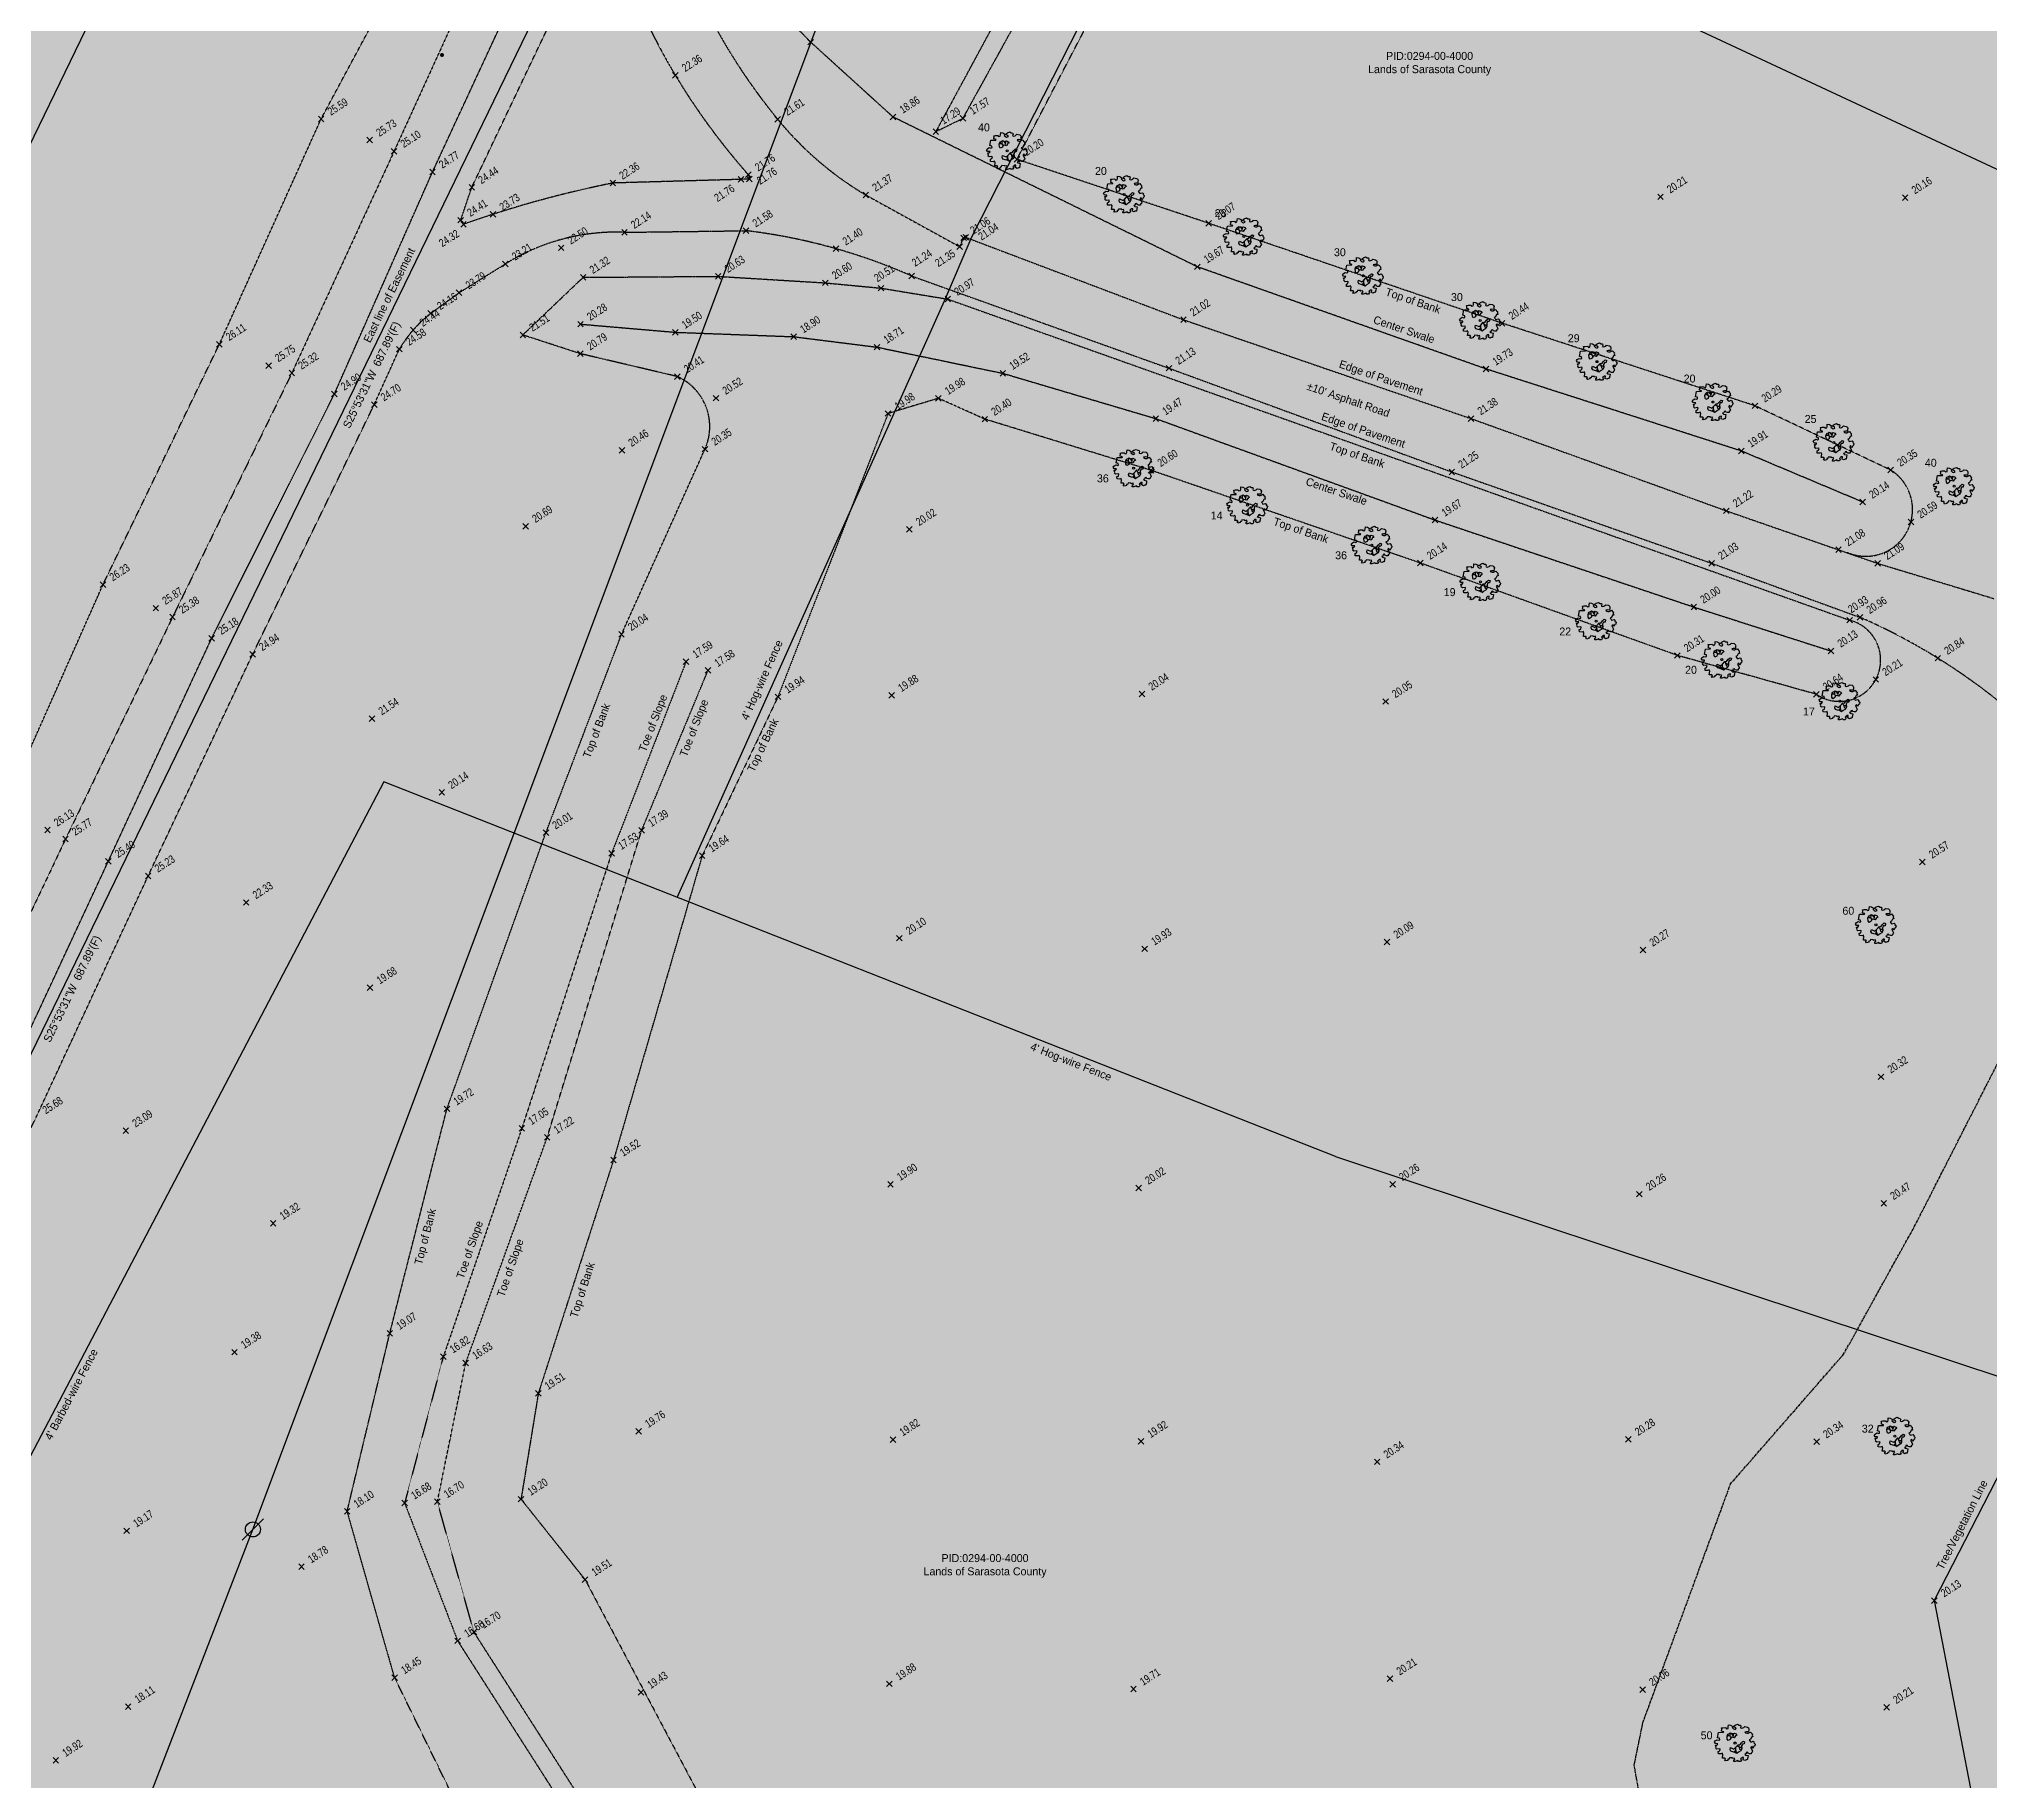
# Model space of a CAD drawing. Header units: inches. Extents: x -625442 to 34963, y -27993 to 66986.
# Drawn here: x -102156 to -97453, y 26838 to 31037 of the extents above; entities that cross this region are included whole.
import ezdxf
from ezdxf.enums import TextEntityAlignment as Align

# ---------------------------------------------------------------- set-up
doc = ezdxf.new("R2010")
doc.units = ezdxf.units.IN
doc.header["$LTSCALE"] = 0.5
doc.header["$MEASUREMENT"] = 0
for name, pattern in [('CENTER2', [1.125, 0.75, -0.125, 0.125, -0.125]), ('CENTERX2', [4, 2.5, -0.5, 0.5, -0.5]), ('DASHED2', [0.375, 0.25, -0.125]), ('DIVIDE2', [0.625, 0.25, -0.125, 0, -0.125, 0, -0.125]), ('PHANTOM', [20, 10, -2, 2, -2, 2, -2])]:
    doc.linetypes.add(name, pattern=pattern)
for name, color, linetype in [('BOUNDARY', 7, 'Continuous'), ('CL_ROAD', 227, 'CENTER2'), ('CL_SWALE', 227, 'CENTERX2'), ('EASEMENT', 7, 'Continuous'), ('EDGE OF PAVEMENT', 253, 'DASHED2'), ('FEMA FLOOD ZONE', 190, 'PHANTOM'), ('FENCE', 7, 'FEN_LINE'), ('I-DWG-PEN-01', 7, 'Continuous'), ('OVERHEAD WIRE', 251, 'OHE_POWER_LINE'), ('POWER POLE WOODMARK', 2, 'Continuous'), ('SPOT ELEVATION TEXT', 252, 'Continuous'), ('SURVEY MONUMENTS', 1, 'Continuous'), ('TEXT', 7, 'Continuous'), ('TOE OF SLOPE', 36, 'DIVIDE2'), ('TOP OF BANK', 252, 'DASHED2'), ('TREE LINE', 73, 'Continuous'), ('Trees-Anno', 43, 'Continuous'), ('TreesMARK', 46, 'Continuous')]:
    doc.layers.add(name, color=color, linetype=linetype)
doc.styles.add('BLDG', font='IC-Romans.shx', dxfattribs={"width": 0.8})
doc.styles.add('ROMANS', font='ROMANS.SHX', dxfattribs={"height": 0.2})
doc.styles.get("Standard").update_dxf_attribs({"font": 'Arial.ttf'})
doc.styles.add('TXT', font='IC-Romans.shx')
doc.linetypes.add('FEN_LINE', pattern='A,0.5,-0.2,[" X ",Standard,S=0.1,R=0,X=-0.1,Y=-0.05],-0.25', length=0.95)
doc.linetypes.add('OHE_POWER_LINE', pattern='A,0.43,["OE",ROMANS,S=0.07,R=0,X=0,Y=-0.036398],0.009979,-0.121091', length=0.56107)

# ---------------------------------------------------------------- blocks, each defined once
blk = doc.blocks.new('SPT10')
at = {"color": 0, "linetype": 'Continuous'}
for p, q in [((-0.35, -0.35), (0.35, 0.35)), ((0.35, -0.35), (-0.35, 0.35))]:
    blk.add_line(p, q, dxfattribs=at)
blk = doc.blocks.new('SPT3')
at = {"color": 0, "linetype": 'ByBlock', "const_width": 0.25, "flags": 128}
blk.add_lwpolyline([(-0.125, 0, 1), (0.125, 0, 1)], format="xyb", close=True, dxfattribs=at)
blk = doc.blocks.new('TREE11')
at = {"linetype": 'Continuous'}
for p, q in [((-0.134, 0.178), (-0.184, 0.176)), ((-0.156, 0.177), (-0.179, 0.211)), ((-0.132, 0.24), (-0.134, 0.178)), ((-0.134, 0.178), (-0.103, 0.129)), ((-0.094, 0.242), (-0.047, 0.184)), ((-0.034, 0.247), (-0.058, 0.14)), ((0.006, -0.194), (-0.03, -0.231)), ((0.008, -0.119), (0.006, -0.244)), ((0.008, -0.167), (0.027, -0.23)), ((0.027, -0.23), (0.058, -0.256)), ((0.065, -0.059), (0.113, -0.104)), ((0.096, -0.089), (0.115, -0.156)), ((0.113, -0.104), (0.17, -0.108)), ((0.115, -0.156), (0.157, -0.173)), ((0.141, -0.107), (0.163, -0.133))]:
    blk.add_line(p, q, dxfattribs=at)
for points in [[(-0.04, 0.357), (-0.015, 0.344), (0.008, 0.351), (0.028, 0.361), (0.015, 0.389), (-0.027, 0.402), (-0.019, 0.434), (0.006, 0.451), (0.063, 0.474), (0.102, 0.449), (0.138, 0.447), (0.147, 0.41), (0.136, 0.393), (0.141, 0.378), (0.17, 0.37), (0.196, 0.378), (0.22, 0.391), (0.243, 0.415), (0.313, 0.402), (0.339, 0.381), (0.35, 0.351), (0.344, 0.329), (0.34, 0.28), (0.289, 0.282), (0.248, 0.275), (0.265, 0.252), (0.293, 0.244), (0.328, 0.244), (0.361, 0.265), (0.39, 0.275), (0.412, 0.246), (0.437, 0.224), (0.433, 0.195), (0.446, 0.154), (0.413, 0.148), (0.388, 0.092), (0.354, 0.079), (0.368, 0.058), (0.388, 0.027), (0.422, 0.031), (0.457, 0.043), (0.483, 0.016), (0.474, 0.001), (0.503, -0.026), (0.494, -0.071), (0.476, -0.084), (0.45, -0.136), (0.429, -0.087), (0.398, -0.104), (0.399, -0.119), (0.44, -0.196), (0.432, -0.226), (0.411, -0.238), (0.409, -0.268), (0.363, -0.268), (0.329, -0.255), (0.315, -0.23), (0.28, -0.238), (0.276, -0.273), (0.246, -0.282), (0.266, -0.303), (0.327, -0.315), (0.32, -0.365), (0.306, -0.423), (0.28, -0.423), (0.248, -0.44), (0.207, -0.421), (0.216, -0.36), (0.179, -0.362), (0.166, -0.381), (0.14, -0.4), (0.162, -0.419), (0.138, -0.464), (0.091, -0.464), (0.072, -0.441), (0.001, -0.467), (-0.033, -0.467), (-0.028, -0.422), (-0.003, -0.413), (-0.014, -0.379), (-0.063, -0.389), (-0.062, -0.374), (-0.141, -0.37), (-0.149, -0.404), (-0.177, -0.406), (-0.18, -0.435), (-0.24, -0.45), (-0.26, -0.42), (-0.236, -0.405), (-0.254, -0.38), (-0.315, -0.38), (-0.303, -0.291), (-0.316, -0.259), (-0.349, -0.272), (-0.418, -0.27), (-0.422, -0.212), (-0.383, -0.196), (-0.372, -0.151), (-0.384, -0.142), (-0.455, -0.151), (-0.484, -0.125), (-0.473, -0.106), (-0.49, -0.053), (-0.458, -0.053), (-0.439, -0.033), (-0.432, -0.017), (-0.493, -0.016), (-0.518, 0.028), (-0.497, 0.053), (-0.45, 0.082), (-0.409, 0.069), (-0.382, 0.08), (-0.388, 0.119), (-0.437, 0.131), (-0.412, 0.266), (-0.287, 0.27), (-0.282, 0.283), (-0.337, 0.3), (-0.331, 0.357), (-0.341, 0.379), (-0.305, 0.383), (-0.238, 0.387), (-0.216, 0.358), (-0.176, 0.368), (-0.17, 0.404), (-0.164, 0.459), (-0.113, 0.45), (-0.059, 0.418), (-0.073, 0.387)], [(-0.118, 0.258), (-0.067, 0.236), (-0.022, 0.249), (0.027, 0.23), (0.047, 0.196), (0.015, 0.181), (-0.022, 0.128), (-0.087, 0.145), (-0.114, 0.117), (-0.121, 0.09), (-0.174, 0.064), (-0.194, 0.1), (-0.201, 0.17), (-0.18, 0.224), (-0.136, 0.243)], [(0.014, -0.114), (0.079, -0.044), (0.118, -0.048), (0.163, 0.008), (0.206, 0.048), (0.241, 0.034), (0.227, -0.023), (0.185, -0.025), (0.166, -0.07), (0.171, -0.149), (0.145, -0.196), (0.088, -0.232), (0.048, -0.263), (-0.004, -0.237), (-0.053, -0.224), (-0.108, -0.207), (-0.126, -0.167), (-0.115, -0.115), (-0.029, -0.154)]]:
    blk.add_lwpolyline(points, close=True, dxfattribs=at)
blk.add_circle((0, 0), 0.0248, dxfattribs=at)
blk = doc.blocks.new('SPT28')
at = {"color": 0, "linetype": 'Continuous'}
blk.add_line((0.53, 0.53), (-0.53, -0.53), dxfattribs=at)
blk.add_circle((0, 0), 0.375, dxfattribs=at)

msp = doc.modelspace()

# ---------------------------------------------------------------- hatches: boundary and pattern name
at = {"layer": 'I-DWG-PEN-01', "true_color": 0xf7abae}
h = msp.add_hatch(color=241, dxfattribs=at)
h.dxf.hatch_style = 1
h.paths.add_polyline_path([(-100957.57866, 28706.15208), (-100362.58568, 29690.66082), (-99146.11653, 32085.3087), (-98780.92454, 32962.22505), (-98555.88498, 33891.39844), (-98391.13543, 34838.63486), (-98111.75584, 36104.40848), (-97705.87089, 37944.79637), (-97357.0879, 39427.21599), (-97272.12957, 40127.08882), (-97056.45627, 41917.44814), (-96914.01211, 43220.30303), (-96609.02474, 44896.58058), (-96307.95184, 46877.43979), (-96094.33005, 49462.95654), (-96094.315, 49462.95591), (-95778.43023, 53046.71728), (-95551.07756, 56628.18469), (-95474.06918, 58038.04651), (-95354.63501, 58316.39949), (-95243.43547, 59384.90037), (-95028.18208, 60553.21316), (-94715.82127, 61530.19717), (-94075.69796, 62742.663), (-93478.64811, 63729.64608), (-93083.35246, 64339.51759), (-92291.58733, 65280.22816), (-90855.85068, 66986.05302), (-95047.65514, 66986.05302), (-95846.80086, 66161.42762), (-96824.51555, 64811.7389), (-97984.68745, 63135.12856), (-98695.20724, 62088.65336), (-99125.95599, 61077.62322), (-99460.21651, 59744.27503), (-99832.91005, 58125.47746), (-100010.14321, 57121.57763), (-100064.26971, 54733.75191), (-99969.75295, 52216.36051), (-99964.96306, 50065.31694), (-99907.1783, 49414.42873), (-99800.41991, 49002.25161), (-99518.96209, 48405.80823), (-99230.10236, 48034.61032), (-99247.26911, 44337.82243), (-99305.79405, 41045.88106), (-99340.91757, 39530.44823), (-99465.75371, 37808.67109), (-99980.927, 37641.58966), (-100586.47482, 37158.40532), (-101185.52462, 36297.32724), (-102021.64209, 34850.91106), (-102960.30456, 32828.253), (-103480.06134, 31370.82707), (-103922.53217, 30247.78585), (-105161.19283, 27789.16552), (-105676.52269, 26769.90503), (-106133.71298, 25873.83289), (-106867.98903, 24896.60741), (-107623.72998, 23890.81495), (-108552.07417, 22636.26744), (-110251.17665, 20340.13114), (-111817.79908, 18382.13574), (-113305.66941, 16498.42923), (-114639.1432, 15147.48037), (-114639.1432, 10672.08111), (-113785.26824, 11364.78666), (-112077.51122, 12939.11382), (-111403.60955, 13698.36476), (-110515.39398, 14843.55183), (-109717.89458, 15940.69409), (-109055.33777, 16776.055), (-108464.62225, 17372.48298), (-107148.46211, 19352.51021), (-106082.60507, 21047.87083), (-105388.55808, 22044.48814), (-104262.17075, 23661.92487), (-103138.23265, 25275.84462), (-102383.53624, 26393.5828), (-101657.25179, 27572.15349)])
at = {"layer": 'I-DWG-PEN-01', "true_color": 0xedee99}
h = msp.add_hatch(color=61, dxfattribs=at)
h.dxf.hatch_style = 1
h.paths.add_polyline_path([(-97249.07687, 28214.19198), (-97361.17318, 29846.59999), (-97353.79262, 30054.0043), (-97189.09289, 30230.14189), (-96943.49166, 30423.59989), (-96791.93745, 30461.4854), (-96616.41954, 30419.02713), (-95489.2004, 29687.93072), (-95124.24328, 29603.20213), (-94919.64439, 29647.40755), (-94633.9447, 29774.50197), (-94289.25745, 29973.43249), (-93644.29443, 30632.6096), (-93473.89909, 30806.76021), (-93155.68974, 30968.05738), (-93012.89219, 31040.44006), (-92881.55555, 31031.41971), (-92707.63901, 30951.52889), (-91987.93089, 30955.14334), (-91873.58553, 31068.12197), (-91786.02942, 31256.431), (-91692.75817, 31564.57164), (-91586.07812, 31917.01101), (-91508.03057, 32064.60802), (-91524.44289, 32820.87927), (-92436.49406, 32860.12059), (-92799.85691, 32974.11916), (-93378.69379, 33067.01031), (-94101.48367, 33430.59105), (-94586.6365, 33629.97762), (-95155.06087, 33736.5131), (-95917.3229, 33659.0843), (-96181.17982, 33514.69104), (-96553.93029, 33376.57454), (-96956.00374, 33376.57454), (-97170.84433, 33672.3527), (-97212.4801, 33976.10238), (-97184.06813, 34252.18438), (-96976.04585, 34780.13803), (-96193.40009, 36059.55906), (-96075.22567, 36308.87316), (-96226.23186, 37785.0924), (-96171.92742, 38668.83399), (-96104.6127, 39041.853), (-95933.2726, 39202.8826), (-95776.21677, 39202.8826), (-95688.76742, 39126.44292), (-95404.07838, 38816.08369), (-95308.32322, 38384.83593), (-95108.15124, 38122.16407), (-94875.50335, 37903.73152), (-94693.32372, 37851.61314), (-93741.12429, 37932.25582), (-93802.23279, 39520.04551), (-93836.60187, 40543.13307), (-93822.21084, 41161.6545), (-93556.01947, 43308.08218), (-93456.15056, 44733.83157), (-93527.43669, 45237.05102), (-93732.07829, 45655.24914), (-93870.30194, 45998.02136), (-93812.48159, 46691.40174), (-93709.3174, 47287.15489), (-93441.31826, 48135.24497), (-93217.73772, 48814.7345), (-93121.51282, 49466.72276), (-92813.17324, 50491.27705), (-92308.51921, 51848.68462), (-92075.76381, 52400.1257), (-91326.2495, 53479.54578), (-90704.36062, 54375.16489), (-90081.78118, 55552.96334), (-89795.76122, 56183.15702), (-89711.89895, 56718.00371), (-91785.54545, 56495.52223), (-93463.75175, 56643.70866), (-94754.95178, 56643.70866), (-95546.84267, 56705.7166), (-95551.07756, 56628.18469), (-95777.36309, 53063.52788), (-95514.22457, 53048.31343), (-94990.28286, 52910.85018), (-94571.53375, 52625.8137), (-94326.48769, 52459.01438), (-93968.69759, 52156.81601), (-93754.68972, 51784.78921), (-93693.50293, 51339.33324), (-93702.76955, 51037.94389), (-93843.86856, 50505.399), (-94019.37224, 50103.05146), (-94294.73059, 49736.09969), (-94671.74429, 49386.4067), (-94792.75848, 49344.98993), (-95764.01073, 49449.26368), (-96094.315, 49462.95591), (-96094.55606, 49460.22105), (-96307.95184, 46877.43979), (-96609.02474, 44896.58058), (-96914.01211, 43220.30303), (-97056.45627, 41917.44814), (-97272.12957, 40127.08882), (-97357.0879, 39427.21599), (-97705.87089, 37944.79637), (-98111.75584, 36104.40848), (-98391.13543, 34838.63486), (-98555.88498, 33891.39844), (-98780.92454, 32962.22505), (-99146.11653, 32085.3087), (-100362.58568, 29690.66082), (-100957.57866, 28706.15208), (-101657.25179, 27572.15349), (-102383.53624, 26393.5828), (-103138.23265, 25275.84462), (-104262.17075, 23661.92487), (-105388.55808, 22044.48814), (-106082.60507, 21047.87083), (-107148.46211, 19352.51021), (-108464.62225, 17372.48298), (-109055.33777, 16776.055), (-109717.89458, 15940.69409), (-110061.8265, 15467.53731), (-109922.99168, 15377.95787), (-109504.94006, 15293.56208), (-108989.76677, 15310.44185), (-108276.12252, 15559.41084), (-107122.10702, 15921.17049), (-106334.35821, 16074.2255), (-105204.52706, 16137.89288), (-103260.27884, 15962.70127), (-102540.24244, 15897.82049), (-101641.04587, 15966.96898), (-101265.07129, 16393.91513), (-100799.38407, 17145.3363), (-100402.64854, 17852.43804), (-100111.56674, 18371.23314), (-99962.42939, 18637.04065), (-99471.68691, 19217.76474), (-99103.29115, 19653.70886), (-98799.32257, 20346.20761), (-98706.64206, 20604.12182), (-98687.56789, 21042.61081), (-98796.58244, 21453.8666), (-99047.32231, 21835.16218), (-99391.86722, 22278.64299), (-99642.06619, 22479.21281), (-99974.74668, 22635.82064), (-100284.41394, 22865.14131), (-100428.39867, 23144.11203), (-100356.91325, 23418.86596), (-100256.05504, 23661.23464), (-100043.10764, 23943.12504), (-99672.52792, 24147.63286), (-99329.60573, 24180.7977), (-98895.41224, 24283.05007), (-98575.32212, 24439.97528), (-98162.42337, 24835.86733), (-97665.81893, 25234.54495), (-97428.39538, 25618.29638), (-97203.23482, 26065.48717), (-97124.43289, 26487.36446)])
h.paths.add_polyline_path([(-85830.51263, 66986.05302), (-90855.85068, 66986.05302), (-92291.58733, 65280.22816), (-93083.35246, 64339.51759), (-93478.64811, 63729.64608), (-94075.69796, 62742.663), (-94715.82127, 61530.19717), (-95028.18208, 60553.21316), (-95243.43547, 59384.90037), (-95354.63501, 58316.39949), (-94656.49207, 58859.61827), (-93988.71123, 59279.7854), (-93380.99265, 59579.90522), (-93177.6535, 59644.44463), (-92442.18784, 59644.44463), (-92174.34527, 59486.48407), (-91963.58286, 59326.32958), (-91629.8846, 59174.95084), (-90488.08226, 59042.9139), (-89987.10784, 59044.37447), (-89383.07599, 59185.64013), (-89065.61212, 59277.43431), (-88606.11689, 59428.33852), (-87385.67128, 59408.31264), (-87381.79744, 59435.41027), (-87276.19916, 60778.77909), (-87182.69634, 61968.27542), (-87067.79255, 62509.5785), (-86900.21746, 62893.50249), (-86518.74127, 63280.42466), (-85946.90774, 63580.98511), (-85830.51263, 63642.16335)])

# ---------------------------------------------------------------- linework, layer by layer
at = {"layer": 'BOUNDARY'}
msp.add_lwpolyline([(-95220.80268, 64043.88481), (-95998.24827, 63093.9977, 0.1626301766), (-98581.27069, 56302.95768), (-99295.33756, 38905.7259, -0.1030827088), (-100436.51138, 34369.63044), (-104041.13928, 26943.56825, -0.0480698895), (-105759.29655, 24128.35616), (-112751.13138, 14816.23434, -0.0821429728), (-115452.61013, 12233.93995), (-116282.58151, 11667.43194, -0.0683606838), (-119075.16348, 10275.42918), (-124667.80823, 8385.33493, -0.0559828453), (-126544.08142, 7977.44989), (-126582.75851, 7973.48282, 0.1646773725), (-130598.35836, 6138.4667), (-131667.98157, 5131.84879, 0.0898707178), (-134097.89113, 1844.09453)], format="xyb", dxfattribs=at)
at = {"layer": 'CL_ROAD'}
msp.add_lwpolyline([(-103415.81911, 26278.85106), (-103083.91425, 26823.08728), (-102806.24996, 27353.88551), (-102518.94764, 27921.17188), (-102258.80252, 28472.3442), (-101988.51302, 29053.4341), (-101739.13905, 29591.55351), (-101443.23432, 30180.54676), (-101206.61389, 30715.9731), (-100956.09777, 31255.70594), (-100702.23985, 31783.04412), (-100442.86979, 32332.66988), (-100184.36452, 32867.21318), (-99907.13214, 33444.93484), (-99647.64983, 33975.56318), (-99370.29159, 34580.98633), (-99150.83267, 35099.35513), (-98926.27925, 35700.16904)], dxfattribs=at)
at = {"layer": 'CL_SWALE'}
for points in [[(-97757.71611, 29919.90593), (-98050.52164, 30043.15983), (-98665.97629, 30240.87365), (-99362.07126, 30487.2471), (-100095.96041, 30848.63522), (-100294.58022, 31029.1237), (-100487.02393, 31226.74397)], [(-100849.64089, 30349.02273), (-100621.10657, 30329.4764), (-100335.73026, 30318.78677), (-100134.57433, 30293.55131), (-99831.16428, 30230.48266), (-99462.34425, 30121.26478), (-98788.77587, 29876.52044), (-98164.97019, 29666.85467), (-97833.99594, 29560.83747)]]:
    msp.add_lwpolyline(points, dxfattribs=at)
at = {"layer": 'EASEMENT'}
msp.add_lwpolyline([(-95255.35094, 62485.96518, 0.1626301766), (-97622.07832, 56263.58777), (-98336.14519, 38866.35599, -0.1030827088), (-99572.87769, 33950.42063), (-103177.50559, 26524.35845, -0.0480698895), (-104991.60308, 23551.94768), (-111983.43791, 14239.82586, -0.0821429728), (-114911.40353, 11441.03679), (-115741.37491, 10874.52878, -0.0683606838), (-118767.79985, 9365.96362), (-124360.4446, 7475.86938, -0.0559828453), (-126446.12912, 7022.46018), (-126484.80621, 7018.49311, 0.1646773725), (-129940.43815, 5439.36656), (-131010.06136, 4432.74865, 0.0898707178), (-133236.49712, 1420.3017)], format="xyb", dxfattribs=at)
at = {"layer": 'EDGE OF PAVEMENT'}
msp.add_lwpolyline([(-99047.19097, 35735.71479), (-99266.52038, 35149.5342), (-99490.39874, 34622.40955), (-99757.16687, 34033.08692), (-100015.72036, 33484.0535), (-100287.13178, 32921.48979), (-100550.24963, 32375.32108), (-100808.97373, 31823.51402), (-101056.61551, 31298.52369), (-101299.30332, 30766.06373), (-101545.93704, 30231.1613), (-101833.59532, 29642.48408), (-102091.71524, 29107.0741), (-102367.26167, 28526.12593), (-102627.15995, 27983.58295), (-102909.837, 27417.01012), (-103200.4082, 26877.48219), (-103507.29575, 26340.46451)], dxfattribs=at)
for points in [[(-98832.59079, 35661.54562), (-99055.75037, 35067.33131), (-99277.16178, 34542.38993), (-99557.07578, 33943.53682), (-99818.46022, 33383.50123), (-100088.24324, 32830.54393), (-100359.20099, 32271.30445), (-100609.90175, 31733.02024, 0.1638184619), (-100629.94346, 31307.23854, 0.0918330444), (-100374.34373, 30843.2301, 0.0874549709), (-100161.5942, 30660.48368), (-99935.17794, 30535.76931), (-99925.64002, 30557.25942), (-99920.39602, 30558.36133), (-99395.53794, 30359.57343), (-98702.02267, 30121.33596), (-98086.39534, 29898.85273), (-97721.79522, 29772.19309), (-97441.19241, 29687.20348)], [(-101138.64303, 30599.9036), (-101111.91684, 30678.84097), (-100857.57653, 31212.65736), (-100797.023, 31335.03532), (-100783.09287, 31334.06745, 0.0716656975), (-100620.90001, 30948.9858, 0.0460244345), (-100444.79816, 30709.33057), (-100442.34098, 30699.32737), (-100462.54408, 30698.12392), (-100771.82076, 30689.34876, 0.0354238388), (-101131.90356, 30589.81678), (-101138.64303, 30599.9036)], [(-103316.04759, 26227.6778), (-102999.57587, 26772.30209), (-102711.88929, 27310.64956), (-102428.58954, 27885.51599), (-102162.74071, 28435.54641), (-101892.31426, 29018.27621), (-101640.48566, 29552.46572), (-101347.17646, 30154.8772), (-101286.64485, 30288.69018, -0.0921253929), (-101211.14042, 30374.888), (-101142.48043, 30424.88677), (-101031.04359, 30494.25608, -0.149683944), (-100743.69283, 30570.58593), (-100450.49015, 30574.35917, -0.0738589432), (-100051.21507, 30465.18934), (-99430.7017, 30242.82683), (-98748.36685, 29992.61674), (-98121.80602, 29772.34192), (-97764.08735, 29641.93724, -0.083848998), (-97351.41667, 29371.85008), (-97077.02508, 29113.85756), (-96688.73185, 28741.85482), (-96532.46994, 28555.50208)]]:
    msp.add_lwpolyline(points, format="xyb", dxfattribs=at)
at = {"layer": 'FEMA FLOOD ZONE'}
msp.add_lwpolyline([(-98217.72907, 26352.78544), (-98308.56793, 26873.68944), (-98287.19415, 26977.87028), (-98076.1272, 27552.20048), (-97803.61034, 27864.74301), (-97632.45643, 28173.32053), (-97418.71776, 28592.71524), (-97341.23751, 28974.71159), (-97132.84229, 29372.73578), (-96953.8363, 29527.67127), (-96748.11308, 29583.76859), (-96659.94566, 29538.35642), (-96435.52039, 29340.6801), (-96366.05531, 29268.55494), (-96360.71187, 29207.11493), (-95901.17385, 28432.43707), (-95658.04623, 28306.8857), (-95361.48387, 28264.14487), (-95177.13444, 28256.13106), (-94808.43528, 28320.2422), (-94621.41384, 28403.05273), (-93051.84379, 29175.61297)], dxfattribs=at)
at = {"layer": 'FENCE'}
for points in [[(-100616.49903, 28966.48006), (-99971.99849, 30404.92624), (-99905.24188, 30561.33749), (-99149.78471, 32045.63649)], [(-101324.2805, 29245.15852), (-103020.63574, 26009.28875)], [(-99029.36244, 28341.56854), (-101324.2805, 29245.15852)], [(-99029.36244, 28341.56854), (-95924.19748, 27311.96752)]]:
    msp.add_lwpolyline(points, dxfattribs=at)
at = {"layer": 'OVERHEAD WIRE'}
for points in [[(-96603.2799, 30334.37478), (-99965.50712, 31904.49087), (-98238.50498, 36464.53545), (-97892.33383, 41118.22265), (-97570.38244, 45371.53407)], [(-101639.83972, 27442.09527), (-99965.50712, 31904.49087)], [(-103373.64107, 22953.34133), (-101639.83972, 27442.09527)]]:
    msp.add_lwpolyline(points, dxfattribs=at)
at = {"layer": 'TOE OF SLOPE'}
for points in [[(-96624.70658, 35808.29825), (-96399.96133, 35486.40379), (-96216.91878, 35103.08154), (-96211.33599, 34817.86233), (-96262.45305, 34559.10121, -0.1053924813), (-96403.07623, 34231.1183), (-96604.4849, 34194.60883), (-96904.14602, 34150.88367), (-97316.24795, 34161.09796), (-97799.59558, 34041.14377), (-98262.26339, 33978.62407), (-98486.28269, 33858.67479), (-98733.49402, 33349.77384), (-98982.08398, 32757.01794), (-99249.92637, 32282.00732), (-99628.31912, 31488.73918), (-99992.89845, 30813.49179), (-99927.18247, 30845.66053)], [(-99927.18247, 30845.66053), (-99586.72259, 31461.86903), (-99168.05423, 32251.07793), (-98932.09133, 32735.54665), (-98687.41315, 33322.53168), (-98405.64803, 33762.03083), (-98257.28703, 33910.36966), (-97788.41879, 33991.42096), (-97302.93051, 34068.87954), (-96923.84988, 34047.62343), (-96565.73975, 34013.98147, 0.2737642393), (-96190.95867, 34547.23375), (-96050.27915, 35017.9434), (-95823.09613, 35035.76952), (-95394.65077, 34902.22698), (-94916.80917, 34552.87563), (-94475.09165, 34030.80662), (-94091.65168, 33524.97988), (-93721.6326, 33006.52942), (-93376.28769, 32578.464)]]:
    msp.add_lwpolyline(points, format="xyb", dxfattribs=at)
for points in [[(-100595.21003, 29535.01169), (-100774.68725, 29072.92078), (-100991.28624, 28409.31511), (-101180.75498, 27858.6784), (-101273.87664, 27505.85904), (-101146.03228, 27173.41012), (-100744.76577, 26545.41276), (-100357.36701, 26029.7538), (-100084.48141, 25401.49468), (-100031.41526, 25050.95773), (-100125.27004, 24660.33574), (-100184.07387, 24544.38749), (-100261.30834, 24489.0928), (-100468.04771, 24270.13336), (-100928.65542, 24066.37195), (-101236.2314, 23912.25015), (-101622.07927, 23788.62221), (-101925.67454, 23677.02965), (-102197.41659, 23514.4534)], [(-100705.17068, 26566.82051), (-101106.67147, 27194.63335), (-101194.8403, 27509.23879), (-101126.45899, 27843.63909), (-100930.03757, 28387.91464), (-100702.3299, 29127.9744), (-100542.31275, 29513.87668)]]:
    msp.add_lwpolyline(points, dxfattribs=at)
at = {"layer": 'TOP OF BANK'}
for points in [[(-103612.27716, 26401.52853), (-103300.16494, 26928.04014), (-103043.19454, 27478.21184), (-102773.8487, 28049.01205), (-102512.1303, 28589.69922), (-102242.023, 29177.96393), (-102001.16339, 29720.9616), (-101720.69178, 30300.3233), (-101475.23464, 30843.87838), (-101189.06559, 31376.77666), (-100954.35496, 31885.05895), (-100695.73837, 32433.70202), (-100425.07705, 32975.4574), (-100140.27179, 33540.88554), (-99896.00577, 34089.55894), (-99631.5443, 34681.83316), (-99411.64622, 35199.19626), (-99177.25322, 35776.08766)], [(-97690.01994, 29997.08082), (-98017.28166, 30152.03534), (-98627.02664, 30351.21924), (-99334.72829, 30592.16538), (-99797.21455, 30746.55556), (-99458.15715, 31396.02055)], [(-100988.9032, 30322.87825), (-100843.39035, 30461.94299), (-100517.78956, 30464.32642), (-100259.13811, 30448.58334), (-100125.08382, 30435.88967), (-99963.9464, 30409.40981), (-97789.04588, 29635.02271)]]:
    msp.add_lwpolyline(points, dxfattribs=at)
for points in [[(-102314.81872, 23711.55026), (-102009.13397, 23877.12306), (-101689.68431, 23982.58723), (-101317.56696, 24107.74388), (-101032.54928, 24243.85278), (-100626.79264, 24455.10307), (-100373.28409, 24615.68465), (-100337.11068, 24642.82736), (-100295.57707, 24705.11073), (-100382.02133, 25156.82328), (-100408.47764, 25297.14015), (-100631.67657, 25837.21592), (-101030.40738, 26338.74465), (-101096.15286, 26673.48491), (-101297.93563, 27084.77715), (-101412.42162, 27485.94794), (-101309.62645, 27915.21247), (-101171.81513, 28456.4581), (-100933.20971, 29122.39698), (-100750.77583, 29600.87072), (-100549.59263, 30047.58293, 0.4152409165), (-100616.27817, 30222.62428), (-100849.96298, 30277.64436), (-100988.9032, 30322.87825)], [(-97789.04588, 29635.02271, -1.188819924), (-97869.55986, 29456.38016), (-98204.39056, 29549.92715), (-98824.18793, 29772.75172), (-99474.03546, 29996.51423), (-99874.71984, 30119.89907), (-99986.60247, 30170.10009), (-100107.93616, 30133.54559), (-100373.61444, 29450.15708), (-100556.37759, 29066.95236), (-100770.15552, 28333.11877), (-100951.48204, 27770.39489), (-100993.22096, 27515.25264), (-100838.83387, 27321.12871), (-100499.70647, 26680.84877)], [(-97690.01994, 29997.08082, -0.9286562843), (-97795.23975, 29798.7056)]]:
    msp.add_lwpolyline(points, format="xyb", dxfattribs=at)
at = {"layer": 'TREE LINE'}
msp.add_lwpolyline([(-95878.69032, 26617.33266), (-95915.51238, 27016.21893), (-96207.27971, 27087.45102), (-96400.26943, 27500.7132), (-97392.72439, 27646.54871), (-97584.94227, 27270.39646), (-97483.83235, 26746.99056)], dxfattribs=at)

# ---------------------------------------------------------------- block references
at = {"layer": 'POWER POLE WOODMARK', "xscale": 48, "yscale": 48, "zscale": 48}
msp.add_blockref('SPT28', (-101639.83972, 27442.09527), dxfattribs=at)
at = {"layer": 'SPOT ELEVATION TEXT', "xscale": 19.2, "yscale": 19.2, "zscale": 19.2}
for p in [(-100294.58022, 31029.1237), (-100620.90001, 30948.9858), (-101475.23464, 30843.87838), (-100374.34373, 30843.2301), (-100095.96041, 30848.63522), (-99927.18247, 30845.66053), (-99992.89845, 30813.49179), (-101357.99224, 30792.89956), (-101299.30332, 30766.06373), (-101206.61389, 30715.9731), (-100444.79816, 30709.33057), (-99797.21455, 30746.55556), (-101111.91684, 30678.84097), (-100771.82076, 30689.34876), (-100462.54408, 30698.12392), (-100442.34098, 30699.32737), (-100161.5942, 30660.48368), (-98245.26457, 30656.16848), (-97655.21358, 30654.29063), (-101060.85808, 30613.85766), (-101138.64303, 30599.9036), (-101131.90356, 30589.81678), (-100743.69283, 30570.58593), (-100450.49015, 30574.35917), (-99334.72829, 30592.16538), (-100896.3725, 30533.02286), (-100233.44024, 30530.7897), (-99935.17794, 30535.76931), (-99925.64002, 30557.25942), (-99920.39602, 30558.36133), (-101031.04359, 30494.25608), (-99362.07126, 30487.2471), (-101142.48043, 30424.88677), (-100843.39035, 30461.94299), (-100517.78956, 30464.32642), (-100259.13811, 30448.58334), (-100125.08382, 30435.88967), (-100051.21507, 30465.18934), (-101211.14042, 30374.888), (-99963.9464, 30409.40981), (-101253.38593, 30334.66867), (-100849.64089, 30349.02273), (-100621.10657, 30329.4764), (-99395.53794, 30359.57343), (-98627.02664, 30351.21924), (-101720.69178, 30300.3233), (-101286.64485, 30288.69018), (-100988.9032, 30322.87825), (-100335.73026, 30318.78677), (-100134.57433, 30293.55131), (-101601.91706, 30249.15653), (-101545.93704, 30231.1613), (-100849.96298, 30277.64436), (-99430.7017, 30242.82683), (-98665.97629, 30240.87365), (-100616.27817, 30222.62428), (-99831.16428, 30230.48266), (-101443.23432, 30180.54676), (-101347.17646, 30154.8772), (-100523.07034, 30170.49408), (-99986.60247, 30170.10009), (-98017.28166, 30152.03534), (-100107.93616, 30133.54559), (-99874.71984, 30119.89907), (-99462.34425, 30121.26478), (-98702.02267, 30121.33596), (-100749.95681, 30044.98222), (-100549.59263, 30047.58293), (-98050.52164, 30043.15983), (-99474.03546, 29996.51423), (-97690.01994, 29997.08082), (-98748.36685, 29992.61674), (-97757.71611, 29919.90593), (-100981.86387, 29861.68026), (-98788.77587, 29876.52044), (-98086.39534, 29898.85273), (-97641.42639, 29871.92937), (-100056.65815, 29854.05488), (-98824.18793, 29772.75172), (-98121.80602, 29772.34192), (-97815.90106, 29805.02917), (-97721.79522, 29772.19309), (-102001.16339, 29720.9616), (-98164.97019, 29666.85467), (-101873.95547, 29663.99723), (-101833.59532, 29642.48408), (-97789.04588, 29635.02271), (-97764.08735, 29641.93724), (-101739.13905, 29591.55351), (-100750.77583, 29600.87072), (-101640.48566, 29552.46572), (-100595.21003, 29535.01169), (-98204.39056, 29549.92715), (-97833.99594, 29560.83747), (-97576.48138, 29543.35116), (-100542.31275, 29513.87668), (-97725.95044, 29492.06141), (-100373.61444, 29450.15708), (-100099.37882, 29453.69201), (-99495.66465, 29457.178), (-98908.13849, 29438.97981), (-97869.55986, 29456.38016), (-101352.51586, 29397.62983), (-101184.21534, 29219.69789), (-102135.15641, 29128.98869), (-102091.71524, 29107.0741), (-100933.20971, 29122.39698), (-100702.3299, 29127.9744), (-100774.68725, 29072.92078), (-100556.37759, 29066.95236), (-101988.51302, 29053.4341), (-101892.31426, 29018.27621), (-97613.68013, 29051.81283), (-101655.99703, 28954.16345), (-100080.58817, 28868.08398), (-99489.06583, 28842.356), (-98904.76392, 28858.79763), (-98287.55755, 28839.56688), (-101357.20938, 28748.76603), (-97713.22773, 28533.8158), (-101171.81513, 28456.4581), (-101946.2064, 28403.65404), (-100991.28624, 28409.31511), (-100930.03757, 28387.91464), (-100770.15552, 28333.11877), (-100102.16917, 28274.70234), (-99503.53369, 28265.67948), (-98891.03954, 28274.34036), (-98296.0207, 28250.7374), (-97706.60098, 28228.62483), (-101590.81635, 28180.34026), (-101309.62645, 27915.21247), (-101684.17621, 27869.70911), (-101180.75498, 27858.6784), (-101126.45899, 27843.63909), (-100951.48204, 27770.39489), (-100709.71203, 27678.91816), (-100096.11921, 27658.71836), (-99498.25438, 27654.44894), (-98322.66947, 27659.65758), (-97868.61525, 27653.55002), (-98928.61841, 27605.11772), (-101273.87664, 27505.85904), (-101194.8403, 27509.23879), (-100993.22096, 27515.25264), (-101412.42162, 27485.94794), (-101944.16022, 27438.79038), (-101522.60136, 27352.32902), (-100838.83387, 27321.12871), (-97584.94227, 27270.39646), (-101106.67147, 27194.63335), (-101146.03228, 27173.41012), (-101297.93563, 27084.77715), (-98897.51699, 27082.02427), (-100703.9954, 27049.42296), (-100104.84069, 27069.74588), (-99516.17425, 27057.14551), (-98288.29077, 27055.96307), (-101940.48018, 27014.86306), (-97699.90694, 27013.09182), (-102115.02363, 26885.28676)]:
    msp.add_blockref('SPT10', p, dxfattribs=at)
at = {"layer": 'SURVEY MONUMENTS', "xscale": 19.2, "yscale": 19.2, "zscale": 19.2}
msp.add_blockref('SPT3', (-101183.69602, 30998.15802), dxfattribs=at)
at = {"layer": 'TreesMARK', "color": 46, "xscale": 96, "yscale": 96, "zscale": 96}
for p in [(-99820.66539, 30766.98755), (-99538.63167, 30661.95338), (-99249.82566, 30560.11152), (-98962.3583, 30465.91626), (-98680.13033, 30357.74619), (-98398.41271, 30258.51388), (-98118.96531, 30161.27806), (-97827.19454, 30063.75924), (-99515.79927, 30001.60314), (-97537.31601, 29958.11921), (-99241.37498, 29912.29138), (-98941.23956, 29816.05641), (-98679.43811, 29727.23296), (-98400.71477, 29632.56166), (-98097.40104, 29539.89512), (-97813.06042, 29439.59343), (-97725.59947, 28900.17356), (-97680.17341, 27667.04734), (-98065.55045, 26927.0341)]:
    msp.add_blockref('TREE11', p, dxfattribs=at)

# ---------------------------------------------------------------- texts
at = {"layer": 'SPOT ELEVATION TEXT', "style": 'BLDG', "width": 0.8}
for s, p in [('22.36', (-100575.78784, 30970.58561)), ('18.86', (-100050.84824, 30870.23503)), ('17.57', (-99882.07029, 30867.26034)), ('25.59', (-101430.12246, 30865.47819)), ('21.61', (-100329.23156, 30864.82992)), ('17.29', (-99952.57508, 30843.79693)), ('25.73', (-101312.88007, 30814.49938)), ('25.10', (-101254.19114, 30787.66354)), ('24.77', (-101161.50171, 30737.57291)), ('21.76', (-100399.68599, 30730.93038)), ('20.20', (-99752.10238, 30768.15538)), ('24.44', (-101066.80466, 30700.44078)), ('22.36', (-100726.70858, 30710.94858)), ('21.76', (-100395.20918, 30698.44535)), ('21.37', (-100116.48202, 30682.08349)), ('23.73', (-101015.74591, 30635.45747)), ('21.76', (-100497.67901, 30657.25963)), ('20.21', (-98200.1524, 30677.76829)), ('20.16', (-97610.1014, 30675.89044)), ('24.41', (-101093.53085, 30621.50341)), ('22.14', (-100698.58065, 30592.18574)), ('21.58', (-100405.37797, 30595.95898)), ('20.07', (-99289.61612, 30613.76519)), ('24.32', (-101161.501, 30548.16111)), ('22.50', (-100851.26032, 30554.62267)), ('21.40', (-100188.32807, 30552.38951)), ('21.06', (-99880.52785, 30578.85924)), ('21.04', (-99860.94, 30564.39039)), ('23.21', (-100985.93142, 30515.85589)), ('21.24', (-100021.39062, 30500.84595)), ('21.35', (-99965.13888, 30500.32292)), ('19.67', (-99316.95909, 30508.84692)), ('23.79', (-101097.36826, 30446.48658)), ('21.32', (-100798.27818, 30483.5428)), ('20.63', (-100472.67739, 30485.92624)), ('20.60', (-100214.02593, 30470.18315)), ('20.51', (-100112.04822, 30463.90362)), ('24.16', (-101166.02824, 30396.48782)), ('20.97', (-99918.83422, 30431.00962)), ('24.44', (-101208.27375, 30356.26848)), ('20.28', (-100804.52872, 30370.62254)), ('19.50', (-100575.99439, 30351.07621)), ('21.02', (-99350.42577, 30381.17324)), ('20.44', (-98581.91447, 30372.81906)), ('26.11', (-101675.5796, 30321.92311)), ('24.58', (-101241.53268, 30310.28999)), ('21.51', (-100943.79103, 30344.47806)), ('18.90', (-100290.61808, 30340.38658)), ('18.71', (-100089.46216, 30315.15113)), ('25.75', (-101556.80488, 30270.75634)), ('20.79', (-100804.8508, 30299.24418)), ('21.13', (-99385.58953, 30264.42664)), ('19.73', (-98620.86411, 30262.47346)), ('25.32', (-101500.82486, 30252.76111)), ('20.41', (-100571.16599, 30244.22409)), ('19.52', (-99786.0521, 30252.08247)), ('24.90', (-101398.12214, 30202.14657)), ('24.70', (-101302.06428, 30176.47701)), ('20.52', (-100477.95817, 30192.09389)), ('19.98', (-99941.49029, 30191.6999)), ('20.29', (-97972.16948, 30173.63515)), ('19.98', (-100062.82399, 30155.1454)), ('20.40', (-99829.60767, 30141.49888)), ('19.47', (-99417.23208, 30142.86459)), ('21.38', (-98656.9105, 30142.93577)), ('20.35', (-100504.48045, 30069.18274)), ('20.46', (-100704.84464, 30066.58203)), ('19.91', (-98005.40946, 30064.75964)), ('20.60', (-99428.92329, 30018.11405)), ('21.25', (-98703.25467, 30014.21655)), ('20.35', (-97644.90776, 30018.68064)), ('20.14', (-97712.60394, 29941.50574)), ('20.69', (-100936.75169, 29883.28008)), ('19.67', (-98743.66369, 29898.12025)), ('21.22', (-98041.28317, 29920.45254)), ('20.59', (-97596.31421, 29893.52918)), ('20.02', (-100011.54597, 29875.65469)), ('20.14', (-98779.07576, 29794.35153)), ('21.03', (-98076.69385, 29793.94174)), ('21.08', (-97770.78889, 29826.62898)), ('21.09', (-97676.68304, 29793.7929)), ('26.23', (-101956.05121, 29742.56141)), ('25.87', (-101828.84329, 29685.59705)), ('25.38', (-101788.48315, 29664.08389)), ('20.00', (-98119.85801, 29688.45448)), ('20.93', (-97763.40411, 29665.27471)), ('20.96', (-97718.97518, 29663.53705)), ('25.18', (-101694.02688, 29613.15332)), ('20.04', (-100705.66365, 29622.47053)), ('24.94', (-101595.37348, 29574.06553)), ('17.59', (-100550.09786, 29556.6115)), ('20.31', (-98159.27839, 29571.52697)), ('20.13', (-97788.88377, 29582.43729)), ('20.84', (-97531.36921, 29564.95097)), ('17.58', (-100497.20058, 29535.47649)), ('20.21', (-97680.83827, 29513.66122)), ('19.94', (-100328.50227, 29471.7569)), ('19.88', (-100054.26664, 29475.29183)), ('20.04', (-99450.55247, 29478.77782)), ('20.05', (-98863.02631, 29460.57963)), ('20.64', (-97824.44768, 29477.97997)), ('21.54', (-101307.40369, 29419.22964)), ('20.14', (-101139.10316, 29241.2977)), ('26.13', (-102090.04424, 29150.5885)), ('25.77', (-102046.60307, 29128.67391)), ('20.01', (-100888.09753, 29143.99679)), ('17.39', (-100657.21772, 29149.57422)), ('17.53', (-100729.57507, 29094.5206)), ('19.64', (-100511.26541, 29088.55217)), ('25.40', (-101943.40085, 29075.03391)), ('25.23', (-101847.20208, 29039.87602)), ('20.57', (-97568.56796, 29073.41264)), ('22.33', (-101610.88485, 28975.76327)), ('20.10', (-100035.47599, 28889.68379)), ('19.93', (-99443.95366, 28863.95581)), ('20.09', (-98859.65174, 28880.39744)), ('20.27', (-98242.44538, 28861.1667)), ('19.68', (-101312.0972, 28770.36584)), ('20.32', (-97668.11556, 28555.41561)), ('19.72', (-101126.70295, 28478.05791)), ('25.68', (-102117.62854, 28457.14622)), ('23.09', (-101901.09422, 28425.25386)), ('17.05', (-100946.17406, 28430.91493)), ('17.22', (-100884.92539, 28409.51446)), ('19.52', (-100725.04335, 28354.71858)), ('19.90', (-100057.057, 28296.30216)), ('20.02', (-99458.42151, 28287.27929)), ('20.26', (-98845.92737, 28295.94018)), ('20.26', (-98250.90852, 28272.33721)), ('20.47', (-97661.4888, 28250.22464)), ('19.32', (-101545.70417, 28201.94007)), ('19.07', (-101264.51428, 27936.81229)), ('19.38', (-101639.06403, 27891.30892)), ('16.82', (-101135.6428, 27880.27822)), ('16.63', (-101081.34682, 27865.23891)), ('19.51', (-100906.36986, 27791.99471)), ('19.76', (-100664.59986, 27700.51797)), ('19.82', (-100051.00704, 27680.31817)), ('19.92', (-99453.1422, 27676.04875)), ('20.28', (-98277.55729, 27681.2574)), ('20.34', (-97823.50307, 27675.14983)), ('20.34', (-98883.50624, 27626.71753)), ('16.70', (-101149.72813, 27530.8386)), ('19.20', (-100948.10878, 27536.85246)), ('18.10', (-101367.30944, 27507.54775)), ('16.68', (-101228.76446, 27527.45886)), ('19.17', (-101899.04805, 27460.39019)), ('18.78', (-101477.48918, 27373.92884)), ('19.51', (-100793.7217, 27342.72852)), ('20.13', (-97539.8301, 27291.99627)), ('16.70', (-101061.55929, 27216.23316)), ('16.66', (-101100.9201, 27195.00994)), ('18.45', (-101252.82345, 27106.37696)), ('19.43', (-100658.88323, 27071.02278)), ('19.88', (-100059.72852, 27091.34569)), ('19.71', (-99471.06207, 27078.74532)), ('20.21', (-98852.40481, 27103.62408)), ('20.06', (-98243.17859, 27077.56288)), ('18.11', (-101895.368, 27036.46287)), ('20.21', (-97654.79477, 27034.69163)), ('19.92', (-102069.91146, 26906.88657))]:
    msp.add_text(s, height=19.2, rotation=33, dxfattribs=at).set_placement(p, align=Align.CENTER)
at = {"layer": 'TEXT', "char_height": 19.2, "attachment_point": 2, "style": 'TXT'}
for insert in [(-98802.0987, 31005.56761), (-99874.12311, 27382.66969)]:
    msp.add_mtext('PID:0294-00-4000\\PLands of Sarasota County', dxfattribs=dict(at, insert=insert))
at = {"layer": 'TEXT', "char_height": 19.2, "style": 'TXT'}
for s, insert, attachment_point, rotation in [('East line of Easement', (-101319.81946, 30423.09129), 2, 64.10795562), ('Top of Bank', (-98904.27329, 30437.08566), 1, 341.19819765), ('S25°53\'31"W  687.89\'(F)', (-101362.23714, 30231.10139), 2, 64.10795562), ('Center Swale', (-98933.50752, 30370.12317), 1, 341.19819765), ('Edge of Pavement', (-99016.02758, 30263.1302), 1, 341.19819765), ("%%P10' Asphalt Road", (-99093.79208, 30209.73121), 1, 341.19819765), ('Edge of Pavement', (-99058.65455, 30136.80567), 1, 341.19819765), ('Top of Bank', (-99038.96755, 30065.0058), 1, 341.19819765), ('Center Swale', (-99096.41869, 29979.945), 1, 341.19819765), ('Top of Bank', (-99174.74594, 29883.41347), 1, 341.19819765), ("4' Hog-wire Fence", (-100463.59808, 29400.06337), 1, 65.86507779), ('Toe of Slope', (-100710.51817, 29322.63112), 1, 68.77371043), ('Toe of Slope', (-100611.55199, 29310.75409), 1, 68.77371043), ('Top of Bank', (-100844.83424, 29307.38652), 1, 69.12900433), ('Top of Bank', (-100448.57479, 29275.27748), 1, 64.50196514), ('S25°53\'31"W  687.89\'(F)', (-102084.4955, 28750.29027), 2, 64.10795562), ("4' Hog-wire Fence", (-99759.63787, 28617.1602), 1, 338.5086949), ('Top of Bank', (-101250.79871, 28083.76782), 1, 75.71495619), ('Toe of Slope', (-101149.85676, 28051.22978), 1, 71.01215789), ('Toe of Slope', (-101051.98218, 28007.45093), 1, 71.01215789), ('Top of Bank', (-100875.87151, 27956.88979), 1, 72.13950222), ("4' Barbed-wire Fence", (-102142.85949, 27664.68659), 1, 62.33491188), ('Tree/Vegetation Line', (-97581.07585, 27351.5711), 1, 62.93247456)]:
    msp.add_mtext(s, dxfattribs=dict(at, insert=insert, attachment_point=attachment_point, rotation=rotation))
at = {"layer": 'Trees-Anno', "char_height": 19.2, "attachment_point": 9, "style": 'TXT'}
for s, insert in [('40', (-99862.52631, 30813.66361)), ('20', (-99580.49258, 30708.62944)), ('28', (-99291.68658, 30606.78757)), ('30', (-99004.21921, 30512.59232)), ('30', (-98721.99125, 30404.42225)), ('29', (-98440.27363, 30305.18994)), ('20', (-98160.82622, 30207.95411)), ('25', (-97869.05546, 30110.4353)), ('40', (-97579.17693, 30004.79526)), ('36', (-99575.8154, 29967.22541)), ('14', (-99301.39112, 29877.91365)), ('36', (-99001.25569, 29781.67869)), ('19', (-98739.45424, 29692.85523)), ('22', (-98460.73091, 29598.18394)), ('20', (-98157.41717, 29505.5174)), ('17', (-97873.07656, 29405.2157)), ('60', (-97777.99574, 28924.40143)), ('32', (-97731.20794, 27675.42395)), ('50', (-98119.75005, 26935.77328))]:
    msp.add_mtext(s, dxfattribs=dict(at, insert=insert))

doc.saveas('drawing.dxf')
